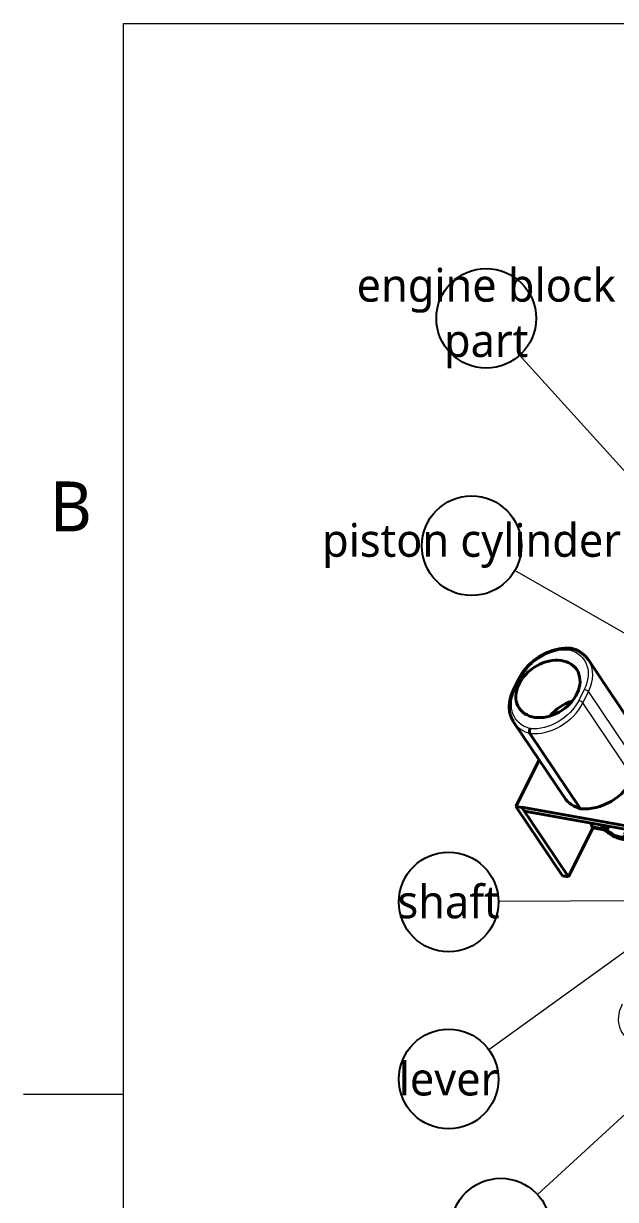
# Model space of a CAD drawing. Header units: inches. Extents: x 0 to 11, y 0 to 8.5.
# Drawn here: x 0.038 to 2.176, y 3.87 to 8.12 of the extents above; entities that cross this region are included whole.
import ezdxf

# ---------------------------------------------------------------- set-up
doc = ezdxf.new("R2010")
doc.units = ezdxf.units.IN
doc.header["$LTSCALE"] = 0.5
doc.header["$MEASUREMENT"] = 0
for name, color, linetype, lineweight in [('ANNOTATION_LINES', 7, 'Continuous', 13), ('ANNOTATION_TEXT', 7, 'Continuous', 25), ('BORDER_FRAME', 7, 'Continuous', 15), ('BORDER_ZONES', 7, 'Continuous', 15), ('TANGENT_LINES', 7, 'Continuous', 15), ('Visible', 7, 'Continuous', 40)]:
    doc.layers.add(name, color=color, linetype=linetype, lineweight=lineweight)
doc.styles.add('Onshape-Standard', font='NotoSans-Regular.ttf')

msp = doc.modelspace()

# ---------------------------------------------------------------- linework, layer by layer
at = {"layer": 'ANNOTATION_LINES', "color": 7}
for p, q in [((2.46892, 6.21488, 0.5239), (1.83015, 6.92111, -0.5239)), ((3.004, 5.46056, 0.07143), (1.81292, 6.14318, -0.07143)), ((2.66071, 5.09185, 0.16396), (1.7195, 4.41085, -0.16396)), ((2.96345, 4.95268, -0.05545), (1.75367, 4.94656, 0.05545)), ((2.85895, 4.77385, -0.06463), (1.89457, 3.88846, 0.06463))]:
    msp.add_line(p, q, dxfattribs=at)
at = {"layer": 'ANNOTATION_TEXT', "color": 7}
for centre in [(1.7094, 7.05461), (1.65675, 6.23268), (1.57367, 4.94565), (1.57367, 4.30533), (1.76198, 3.76672)]:
    msp.add_circle(centre, 0.18, dxfattribs=at)
at = {"layer": 'BORDER_FRAME'}
for p, q in [((0.399, 0.38), (0.399, 8.12)), ((0.399, 8.12), (10.639, 8.12))]:
    msp.add_line(p, q, dxfattribs=at)
at = {"layer": 'BORDER_ZONES'}
msp.add_line((0.399, 4.25), (0.038, 4.25), dxfattribs=at)
at = {"layer": 'TANGENT_LINES'}
for p, q in [((1.81476, 5.71463), (1.8348, 5.7547)), ((2.06372, 5.71361), (2.04369, 5.67354)), ((2.05877, 5.6647), (2.07881, 5.70477)), ((2.07881, 5.70477), (2.26146, 5.4329)), ((2.24142, 5.39283), (2.05877, 5.6647)), ((2.09636, 5.2291), (2.09643, 5.22924)), ((2.12525, 5.22391), (2.09636, 5.2291)), ((2.08987, 5.21991), (2.13903, 5.21109)), ((2.09373, 5.21416), (2.1429, 5.20533))]:
    msp.add_line(p, q, dxfattribs=at)
at = {"layer": 'TANGENT_LINES', "extrusion": (0, 0, -1)}
for centre, major_axis, ratio, start_param, end_param in [((1.96005, 5.73222), (0.12489, 0.08391), 0.7406902, 10.3424748, 11.8270319), ((1.93847, 5.73609), (0.12489, 0.08391), 0.7406902, 11.9995103, 13.4840674), ((1.94001, 5.69215), (0.12489, 0.08391), 0.7406902, 8.8579176, 10.3424748), ((1.91844, 5.69602), (0.12489, 0.08391), 0.7406902, 0.9176968, 2.402254), ((2.17816, 5.20153), (-0.04023, 0.02011), 0.4082483, 12.0570659, 12.5742288), ((2.32728, 4.55518), (0.12489, 0.08391), 0.7406902, 8.8579176, 10.3424748)]:
    msp.add_ellipse(centre, major_axis=major_axis, ratio=ratio, start_param=start_param, end_param=end_param, dxfattribs=at)
at = {"layer": 'TANGENT_LINES'}
for centre, major_axis, ratio, start_param, end_param in [((1.94316, 5.72912), (-0.13527, -0.09088), 0.7406902, 2.2238958, 3.128764), ((1.83949, 5.74773), (0.01118, -0.00559), 0.4082483, 2.1950741, 3.1412454), ((1.81945, 5.70766), (0.01118, -0.00559), 0.4082483, 2.1950741, 3.1412558), ((2.06841, 5.70664), (0.01118, -0.00559), 0.4082483, 0.6242777, 2.1950741), ((1.92312, 5.68905), (-0.13527, -0.09088), 0.7406902, 0.732709, 2.2238958), ((2.04837, 5.66657), (0.01118, -0.00559), 0.4082483, 0.6242777, 2.1950741), ((1.9447, 5.68518), (-0.13527, -0.09088), 0.7406902, 0, 0.57349), ((2.17816, 5.20153), (0.04023, -0.02011), 0.4082486, 10.1640283, 13.0610716)]:
    msp.add_ellipse(centre, major_axis=major_axis, ratio=ratio, start_param=start_param, end_param=end_param, dxfattribs=at)
at = {"layer": 'Visible'}
for p, q in [((2.01623, 5.86193), (2.01767, 5.86185)), ((2.26107, 5.54813), (2.07843, 5.82)), ((2.07933, 5.81863), (2.07886, 5.81935)), ((1.8283, 5.75332), (1.80827, 5.71325)), ((1.80943, 5.5943), (1.99208, 5.32243)), ((2.05024, 5.28261), (1.86759, 5.55448)), ((1.90071, 5.45843), (1.81684, 5.29068)), ((1.81684, 5.29068), (1.98554, 5.03958)), ((1.81684, 5.29068), (1.83765, 5.28695)), ((1.83811, 5.28787), (1.83765, 5.28695)), ((1.83765, 5.28695), (2.00635, 5.03584)), ((1.84748, 5.27393), (1.83811, 5.28787)), ((1.83811, 5.28787), (2.24203, 5.21536)), ((1.84748, 5.27393), (2.25139, 5.20142)), ((2.09323, 5.22981), (2.08998, 5.2233)), ((2.095, 5.21314), (2.00635, 5.03584)), ((2.0918, 5.21704), (2.08987, 5.21991)), ((2.0918, 5.21704), (2.14694, 5.20714)), ((2.0918, 5.21704), (2.09373, 5.21416)), ((2.0918, 5.21704), (2.14694, 5.20714)), ((2.09625, 5.21276), (2.1394, 5.20501)), ((2.15292, 5.2191), (2.14694, 5.20714)), ((2.15292, 5.2191), (2.14694, 5.20714)), ((1.98554, 5.03958), (2.00635, 5.03584))]:
    msp.add_line(p, q, dxfattribs=at)
at = {"layer": 'Visible', "extrusion": (0, 0, -1)}
msp.add_ellipse((1.93257, 5.71532), major_axis=(0.10376, 0.06971), ratio=0.7406902, dxfattribs=at)
at = {"layer": 'Visible'}
for centre, major_axis, ratio, start_param, end_param in [((1.94316, 5.72912), (-0.13527, -0.09088), 0.7406902, 3.128764, 3.1415927), ((1.9447, 5.68518), (-0.13527, -0.09088), 0.7406902, 12.5535419, 12.5663706), ((2.10577, 5.41718), (-0.13527, -0.09088), 0.7406902, 0.732709, 2.2238958), ((2.12735, 5.41331), (-0.13527, -0.09088), 0.7406902, 0, 0.57349), ((2.10304, 5.21916), (0.00946, 0.00474), 0.4733077, 9.4850449, 9.9887883), ((2.17816, 5.20153), (0.03354, -0.01677), 0.4082486, 10.0490552, 13.1906479)]:
    msp.add_ellipse(centre, major_axis=major_axis, ratio=ratio, start_param=start_param, end_param=end_param, dxfattribs=at)
at = {"layer": 'Visible', "extrusion": (0, 0, -1)}
for centre, major_axis, ratio, start_param, end_param in [((2.02658, 5.57539), (0.10136, 0.0681), 0.7406902, 10.5905268, 11.3987335), ((2.09917, 5.22492), (0.00946, 0.00474), 0.4733078, 9.3645107, 10.935307), ((2.17816, 5.20153), (-0.03354, 0.01677), 0.4082483, 11.9420929, 12.7297217)]:
    msp.add_ellipse(centre, major_axis=major_axis, ratio=ratio, start_param=start_param, end_param=end_param, dxfattribs=at)
at = {"layer": 'Visible'}
for points, knots in [([(2.01707, 5.86195), (2.01558, 5.86209), (2.01177, 5.86245), (1.99937, 5.8628), (1.98739, 5.86206), (1.97464, 5.86041), (1.96199, 5.8578), (1.94932, 5.85427), (1.93678, 5.84985), (1.92442, 5.84457), (1.91235, 5.83847), (1.90064, 5.83158), (1.88937, 5.82395), (1.87862, 5.81565), (1.86847, 5.80671), (1.85897, 5.7972), (1.85023, 5.78724), (1.84215, 5.77659), (1.83544, 5.76658), (1.82942, 5.75559), (1.82856, 5.75385), (1.8283, 5.75332)], [0, 0, 0, 0, 0.0345788, 0.0881102, 0.1421941, 0.196808, 0.2518973, 0.3074002, 0.363247, 0.4193658, 0.475681, 0.5321146, 0.5885875, 0.64502, 0.7013328, 0.7574497, 0.8132976, 0.8688083, 0.923919, 0.9770869, 1, 1, 1, 1]), ([(2.01046, 5.85655), (2.01047, 5.85658), (2.01055, 5.85674), (2.01174, 5.8589), (2.01374, 5.86112), (2.01543, 5.86167), (2.01623, 5.86193)], [0, 0, 0, 0, 0.0744199, 0.361832, 0.6986422, 1, 1, 1, 1]), ([(2.07886, 5.81935), (2.07787, 5.82082), (2.07555, 5.82426), (2.06888, 5.83231), (2.06149, 5.83933), (2.05311, 5.84585), (2.04394, 5.85151), (2.03441, 5.85624), (2.02388, 5.86012), (2.01954, 5.86133), (2.01768, 5.86184)], [0, 0, 0, 0, 0.0979158, 0.2292829, 0.3610138, 0.4934476, 0.6268909, 0.7616, 0.8977696, 1, 1, 1, 1]), ([(1.80827, 5.71325), (1.80736, 5.7114), (1.80522, 5.70706), (1.8005, 5.69556), (1.79704, 5.68433), (1.79443, 5.6727), (1.79294, 5.66124), (1.79252, 5.64993), (1.7932, 5.63886), (1.79492, 5.62816), (1.79779, 5.61774), (1.80136, 5.60834), (1.80637, 5.59899), (1.80794, 5.59658), (1.80852, 5.59567)], [0, 0, 0, 0, 0.0681323, 0.1603794, 0.2516917, 0.3420052, 0.4313102, 0.5196238, 0.6069934, 0.6935006, 0.7792626, 0.8644328, 0.9491968, 1, 1, 1, 1]), ([(1.86759, 5.55448), (1.86712, 5.5554), (1.86613, 5.55732), (1.86567, 5.56109), (1.8659, 5.56519), (1.86679, 5.56897), (1.86793, 5.5715), (1.86801, 5.57166), (1.86803, 5.57169)], [0, 0, 0, 0, 0.1815914, 0.3797564, 0.5877124, 0.7974019, 0.9596579, 1, 1, 1, 1]), ([(2.13903, 5.21109), (2.13901, 5.21109), (2.13885, 5.21115), (2.13118, 5.21539), (2.12745, 5.21991), (2.12592, 5.22268), (2.12525, 5.22391)], [0, 0, 0, 0, 0.040305, 0.4033942, 0.7346898, 1, 1, 1, 1]), ([(2.13796, 5.2052), (2.13915, 5.20401), (2.14183, 5.20131), (2.14833, 5.19586), (2.15515, 5.19103), (2.16249, 5.18652), (2.17006, 5.18252), (2.17787, 5.17901), (2.1858, 5.17605), (2.19382, 5.17367), (2.20193, 5.17194), (2.21005, 5.17095), (2.21841, 5.17094), (2.22532, 5.17188), (2.23155, 5.17363), (2.23698, 5.17608), (2.24189, 5.17935), (2.24397, 5.18134), (2.24491, 5.18224)], [0, 0, 0, 0, 0.0534119, 0.1203037, 0.1875285, 0.2549325, 0.3223862, 0.3897305, 0.4567522, 0.5233298, 0.5895139, 0.6555902, 0.7221062, 0.7829488, 0.8410906, 0.8975811, 0.9532306, 1, 1, 1, 1]), ([(2.1429, 5.20533), (2.14289, 5.20533), (2.14279, 5.20529), (2.14099, 5.20514), (2.13938, 5.20502)], [0, 0, 0, 0, 0.1118105, 1, 1, 1, 1])]:
    msp.add_open_spline(points, degree=3, knots=knots, dxfattribs=at)

# ---------------------------------------------------------------- texts
at = {"layer": 'ANNOTATION_TEXT', "color": 7, "char_height": 0.12, "attachment_point": 5, "style": 'Onshape-Standard'}
for s, insert in [('{\\fNoto Sans;engine block \\Ppart}', (1.7094, 7.05461)), ('{\\fNoto Sans;piston cylinder}', (1.65675, 6.23268)), ('{\\fNoto Sans;shaft}', (1.57367, 4.94565)), ('{\\fNoto Sans;lever}', (1.57367, 4.30533))]:
    msp.add_mtext(s, dxfattribs=dict(at, insert=insert))
at = {"layer": 'BORDER_ZONES', "insert": (0.209, 6.375), "char_height": 0.18, "attachment_point": 5, "style": 'Onshape-Standard'}
msp.add_mtext('B', dxfattribs=at)

doc.saveas('drawing.dxf')
